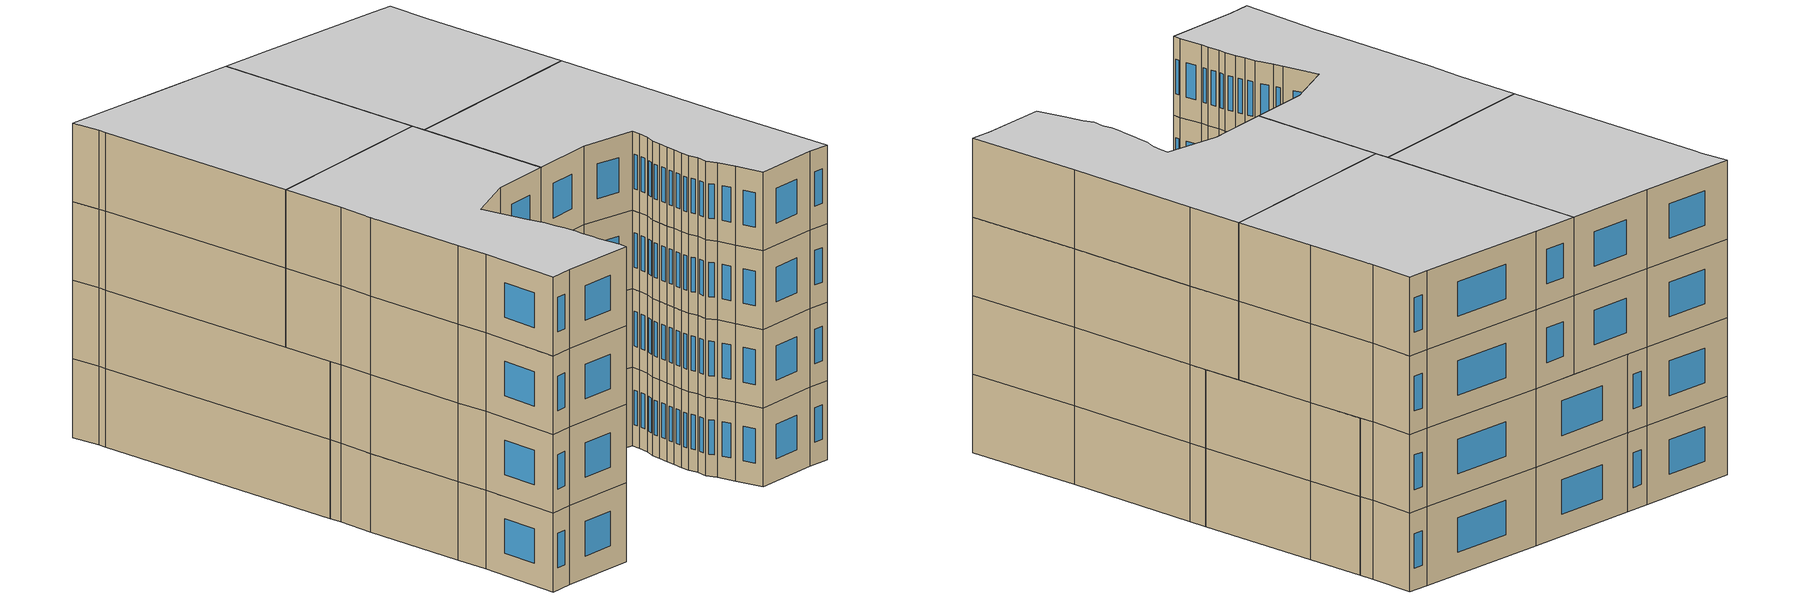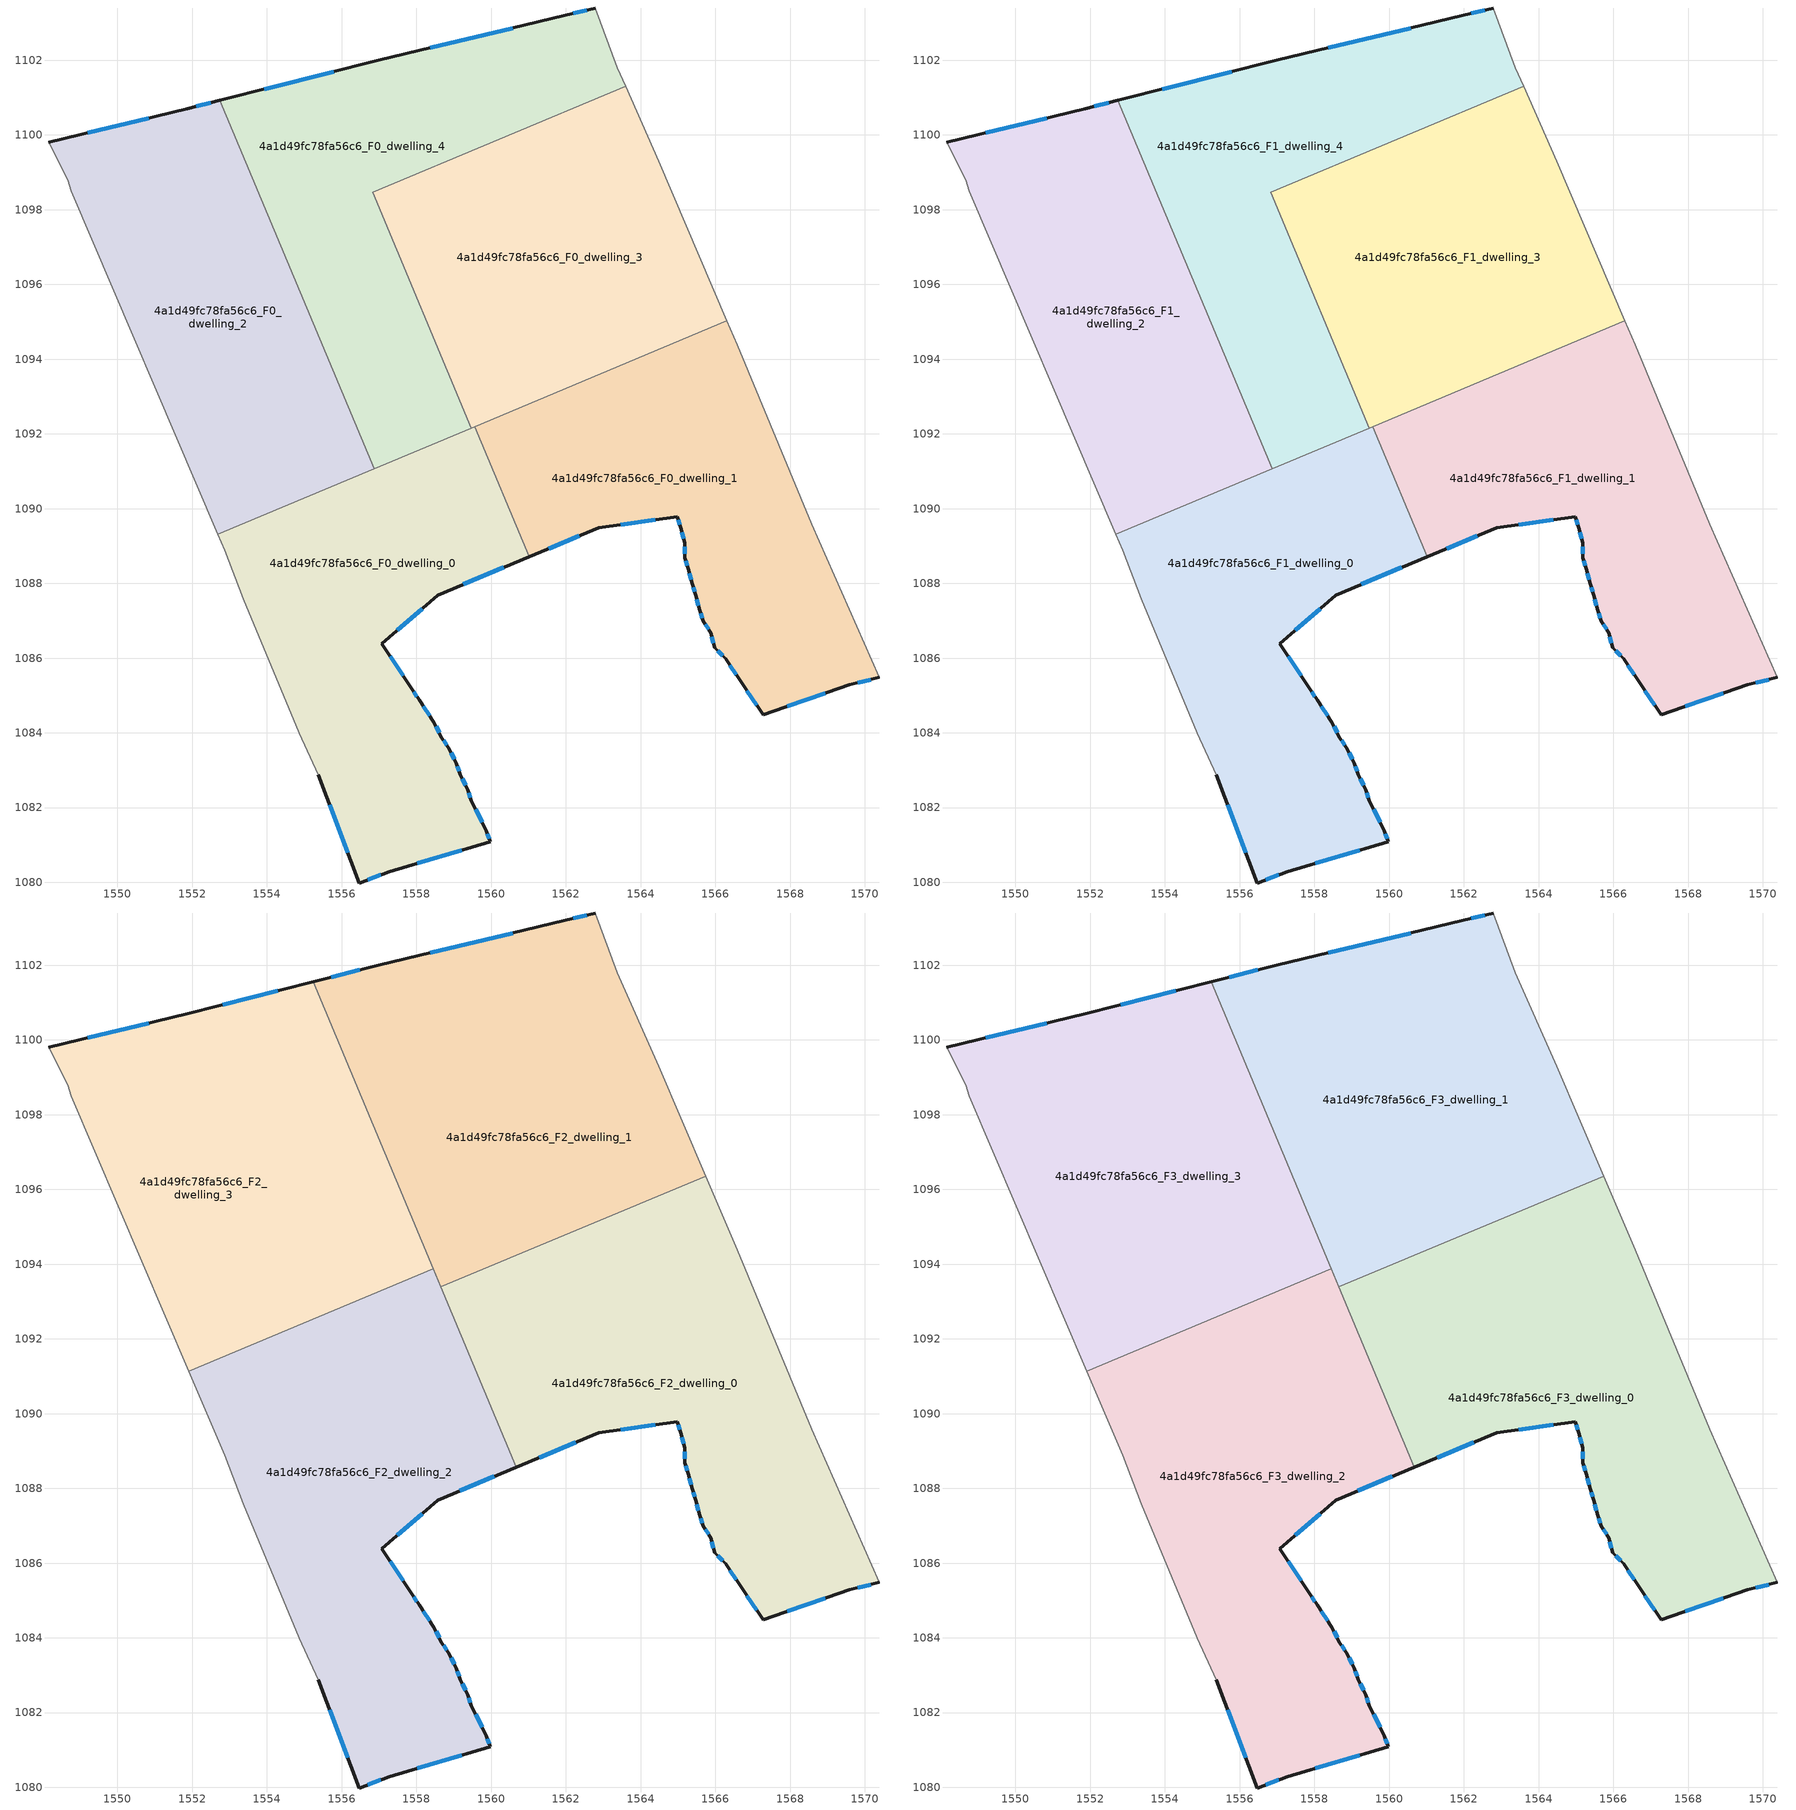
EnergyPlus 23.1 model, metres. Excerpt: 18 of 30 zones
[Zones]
4a1d49fc78fa56c6_F0_dwelling_0
 floor ground (EU_floor_Construction): 1559.57,1092.2 1561.03,1088.71 1558.57,1087.69 1557.07,1086.39 1557.87,1085.18 1558.07,1084.88 1558.47,1084.29 1558.67,1083.88 1558.87,1083.58 1559.07,1083.18 1559.17,1082.88 1559.37,1082.48 1559.47,1082.18 1559.87,1081.38 1559.97,1081.08 1557.27,1080.28 1556.47,1079.98 1555.37,1082.88 1554.87,1083.99 1553.37,1087.59 1552.87,1088.89 1552.69,1089.32 z0
 wall outside (EU_wall_Construction): 1555.37,1082.88 1556.47,1079.98 1557.27,1080.28 1559.97,1081.08 1559.87,1081.38 1559.47,1082.18 1559.37,1082.48 1559.17,1082.88 1559.07,1083.18 1558.87,1083.58 1558.67,1083.88 1558.47,1084.29 1558.07,1084.88 1557.87,1085.18 1557.07,1086.39 1558.57,1087.69 1561.03,1088.71 z0:3
 wall to 4a1d49fc78fa56c6_F0_dwelling_1 (EU_wall_Construction): 1561.03,1088.71 1559.57,1092.2 z0:3
 wall adiabatic (EU_wall_Construction): 1552.69,1089.32 1552.87,1088.89 1553.37,1087.59 1554.87,1083.99 1555.37,1082.88 z0:3
 wall to 4a1d49fc78fa56c6_F0_dwelling_2 (EU_wall_Construction): 1556.87,1091.07 1552.69,1089.32 z0:3
 wall to 4a1d49fc78fa56c6_F0_dwelling_4 (EU_wall_Construction): 1559.47,1092.16 1556.87,1091.07 z0:3
 wall to 4a1d49fc78fa56c6_F0_dwelling_3 (EU_wall_Construction): 1559.57,1092.2 1559.47,1092.16 z0:3
 window (EU_Window_Construction): 1559.26,1087.97 1560.34,1088.43 / 1557.49,1086.75 1558.15,1087.32 / 1557.65,1085.52 1557.29,1086.05 / 1558.01,1084.97 1557.93,1085.1 / 1558.36,1084.45 1558.18,1084.72 / 1558.61,1084 1558.53,1084.17 / 1558.81,1083.67 1558.73,1083.8 / 1559.01,1083.3 1558.93,1083.47 / 1559.14,1082.97 1559.1,1083.1 / 1559.31,1082.6 1559.23,1082.77 / 1559.44,1082.27 1559.4,1082.4 / 1559.76,1081.61 1559.58,1081.96 / 1559.94,1081.17 1559.9,1081.3 / 1558.03,1080.51 1559.21,1080.86 / 1556.69,1080.07 1557.04,1080.2 / 1555.68,1082.07 1556.16,1080.8 z0.84:2.16
4a1d49fc78fa56c6_F0_dwelling_1
 floor ground (EU_floor_Construction): 1566.58,1094.39 1568.58,1089.59 1570.38,1085.48 1569.58,1085.28 1567.28,1084.48 1566.68,1085.38 1566.28,1085.98 1565.98,1086.28 1565.88,1086.68 1565.68,1086.99 1565.58,1087.29 1565.48,1087.68 1565.38,1087.99 1565.28,1088.38 1565.18,1088.69 1565.18,1089.09 1565.08,1089.49 1564.98,1089.79 1562.88,1089.49 1561.03,1088.71 1559.57,1092.2 1566.31,1095.02 z0
 wall outside (EU_wall_Construction): 1561.03,1088.71 1562.88,1089.49 1564.98,1089.79 1565.08,1089.49 1565.18,1089.09 1565.18,1088.69 1565.28,1088.38 1565.38,1087.99 1565.48,1087.68 1565.58,1087.29 1565.68,1086.99 1565.88,1086.68 1565.98,1086.28 1566.28,1085.98 1566.68,1085.38 1567.28,1084.48 1569.58,1085.28 1570.38,1085.48 z0:3
 wall adiabatic (EU_wall_Construction): 1570.38,1085.48 1568.58,1089.59 1566.58,1094.39 1566.31,1095.02 z0:3
 wall to 4a1d49fc78fa56c6_F0_dwelling_3 (EU_wall_Construction): 1566.31,1095.02 1559.57,1092.2 z0:3
 window (EU_Window_Construction): 1569.8,1085.34 1570.15,1085.43 / 1567.92,1084.71 1568.93,1085.06 / 1566.84,1085.13 1567.11,1084.73 / 1566.39,1085.82 1566.56,1085.55 / 1566.06,1086.2 1566.19,1086.07 / 1565.9,1086.57 1565.95,1086.4 / 1565.73,1086.9 1565.82,1086.77 / 1565.6,1087.2 1565.65,1087.07 / 1565.5,1087.57 1565.55,1087.4 / 1565.4,1087.9 1565.45,1087.77 / 1565.31,1088.27 1565.35,1088.1 / 1565.2,1088.6 1565.25,1088.47 / 1565.18,1088.97 1565.18,1088.8 / 1565.1,1089.37 1565.15,1089.2 / 1565.01,1089.7 1565.05,1089.57 / 1563.46,1089.57 1564.39,1089.7 / 1561.54,1088.93 1562.36,1089.27 z0.84:2.16
4a1d49fc78fa56c6_F0_dwelling_2
 floor ground (EU_floor_Construction): 1552.74,1100.92 1556.87,1091.07 1552.69,1089.32 1548.77,1098.5 1548.67,1098.8 1548.17,1099.8 1551.87,1100.7 z0
 wall outside (EU_wall_Construction): 1552.74,1100.92 1551.87,1100.7 1548.17,1099.8 z0:3
 wall to 4a1d49fc78fa56c6_F0_dwelling_4 (EU_wall_Construction): 1556.87,1091.07 1552.74,1100.92 z0:3
 wall adiabatic (EU_wall_Construction): 1548.17,1099.8 1548.67,1098.8 1548.77,1098.5 1552.69,1089.32 z0:3
 window (EU_Window_Construction): 1552.5,1100.86 1552.11,1100.76 / 1550.83,1100.45 1549.21,1100.05 z0.84:2.16
4a1d49fc78fa56c6_F0_dwelling_3
 floor ground (EU_floor_Construction): 1563.6,1101.3 1564.48,1099.29 1566.31,1095.02 1559.47,1092.16 1556.83,1098.47 z0
 wall to 4a1d49fc78fa56c6_F0_dwelling_4 (EU_wall_Construction): 1563.6,1101.3 1556.83,1098.47 1559.47,1092.16 z0:3
 wall adiabatic (EU_wall_Construction): 1566.31,1095.02 1564.48,1099.29 1563.6,1101.3 z0:3
4a1d49fc78fa56c6_F0_dwelling_4
 floor ground (EU_floor_Construction): 1562.78,1103.4 1563.38,1101.8 1563.6,1101.3 1556.83,1098.47 1559.47,1092.16 1556.87,1091.07 1552.74,1100.92 1556.97,1102 1561.98,1103.2 z0
 wall outside (EU_wall_Construction): 1562.78,1103.4 1561.98,1103.2 1556.97,1102 1552.74,1100.92 z0:3
 wall adiabatic (EU_wall_Construction): 1563.6,1101.3 1563.38,1101.8 1562.78,1103.4 z0:3
 window (EU_Window_Construction): 1562.55,1103.34 1562.2,1103.25 / 1555.79,1101.7 1553.93,1101.22 / 1560.58,1102.86 1558.38,1102.33 z0.84:2.16
4a1d49fc78fa56c6_F1_dwelling_0
 floor to 4a1d49fc78fa56c6_F0_dwelling_0 (EU_floor_Construction): 1559.57,1092.2 1561.03,1088.71 1558.57,1087.69 1557.07,1086.39 1557.87,1085.18 1558.07,1084.88 1558.47,1084.29 1558.67,1083.88 1558.87,1083.58 1559.07,1083.18 1559.17,1082.88 1559.37,1082.48 1559.47,1082.18 1559.87,1081.38 1559.97,1081.08 1557.27,1080.28 1556.47,1079.98 1555.37,1082.88 1554.87,1083.99 1553.37,1087.59 1552.87,1088.89 1552.69,1089.32 z3
 wall outside (EU_wall_Construction): 1555.37,1082.88 1556.47,1079.98 1557.27,1080.28 1559.97,1081.08 1559.87,1081.38 1559.47,1082.18 1559.37,1082.48 1559.17,1082.88 1559.07,1083.18 1558.87,1083.58 1558.67,1083.88 1558.47,1084.29 1558.07,1084.88 1557.87,1085.18 1557.07,1086.39 1558.57,1087.69 1561.03,1088.71 z3:6
 wall to 4a1d49fc78fa56c6_F1_dwelling_1 (EU_wall_Construction): 1561.03,1088.71 1559.57,1092.2 z3:6
 wall adiabatic (EU_wall_Construction): 1552.69,1089.32 1552.87,1088.89 1553.37,1087.59 1554.87,1083.99 1555.37,1082.88 z3:6
 wall to 4a1d49fc78fa56c6_F1_dwelling_2 (EU_wall_Construction): 1556.87,1091.07 1552.69,1089.32 z3:6
 wall to 4a1d49fc78fa56c6_F1_dwelling_4 (EU_wall_Construction): 1559.47,1092.16 1556.87,1091.07 z3:6
 wall to 4a1d49fc78fa56c6_F1_dwelling_3 (EU_wall_Construction): 1559.57,1092.2 1559.47,1092.16 z3:6
 window (EU_Window_Construction): 1559.26,1087.97 1560.34,1088.43 / 1557.49,1086.75 1558.15,1087.32 / 1557.65,1085.52 1557.29,1086.05 / 1558.01,1084.97 1557.93,1085.1 / 1558.36,1084.45 1558.18,1084.72 / 1558.61,1084 1558.53,1084.17 / 1558.81,1083.67 1558.73,1083.8 / 1559.01,1083.3 1558.93,1083.47 / 1559.14,1082.97 1559.1,1083.1 / 1559.31,1082.6 1559.23,1082.77 / 1559.44,1082.27 1559.4,1082.4 / 1559.76,1081.61 1559.58,1081.96 / 1559.94,1081.17 1559.9,1081.3 / 1558.03,1080.51 1559.21,1080.86 / 1556.69,1080.07 1557.04,1080.2 / 1555.68,1082.07 1556.16,1080.8 z3.84:5.16
4a1d49fc78fa56c6_F1_dwelling_1
 floor to 4a1d49fc78fa56c6_F0_dwelling_1 (EU_floor_Construction): 1566.58,1094.39 1568.58,1089.59 1570.38,1085.48 1569.58,1085.28 1567.28,1084.48 1566.68,1085.38 1566.28,1085.98 1565.98,1086.28 1565.88,1086.68 1565.68,1086.99 1565.58,1087.29 1565.48,1087.68 1565.38,1087.99 1565.28,1088.38 1565.18,1088.69 1565.18,1089.09 1565.08,1089.49 1564.98,1089.79 1562.88,1089.49 1561.03,1088.71 1559.57,1092.2 1566.31,1095.02 z3
 wall outside (EU_wall_Construction): 1561.03,1088.71 1562.88,1089.49 1564.98,1089.79 1565.08,1089.49 1565.18,1089.09 1565.18,1088.69 1565.28,1088.38 1565.38,1087.99 1565.48,1087.68 1565.58,1087.29 1565.68,1086.99 1565.88,1086.68 1565.98,1086.28 1566.28,1085.98 1566.68,1085.38 1567.28,1084.48 1569.58,1085.28 1570.38,1085.48 z3:6
 wall adiabatic (EU_wall_Construction): 1570.38,1085.48 1568.58,1089.59 1566.58,1094.39 1566.31,1095.02 z3:6
 wall to 4a1d49fc78fa56c6_F1_dwelling_3 (EU_wall_Construction): 1566.31,1095.02 1559.57,1092.2 z3:6
 window (EU_Window_Construction): 1569.8,1085.34 1570.15,1085.43 / 1567.92,1084.71 1568.93,1085.06 / 1566.84,1085.13 1567.11,1084.73 / 1566.39,1085.82 1566.56,1085.55 / 1566.06,1086.2 1566.19,1086.07 / 1565.9,1086.57 1565.95,1086.4 / 1565.73,1086.9 1565.82,1086.77 / 1565.6,1087.2 1565.65,1087.07 / 1565.5,1087.57 1565.55,1087.4 / 1565.4,1087.9 1565.45,1087.77 / 1565.31,1088.27 1565.35,1088.1 / 1565.2,1088.6 1565.25,1088.47 / 1565.18,1088.97 1565.18,1088.8 / 1565.1,1089.37 1565.15,1089.2 / 1565.01,1089.7 1565.05,1089.57 / 1563.46,1089.57 1564.39,1089.7 / 1561.54,1088.93 1562.36,1089.27 z3.84:5.16
4a1d49fc78fa56c6_F1_dwelling_2
 floor to 4a1d49fc78fa56c6_F0_dwelling_2 (EU_floor_Construction): 1552.74,1100.92 1556.87,1091.07 1552.69,1089.32 1548.77,1098.5 1548.67,1098.8 1548.17,1099.8 1551.87,1100.7 z3
 wall outside (EU_wall_Construction): 1552.74,1100.92 1551.87,1100.7 1548.17,1099.8 z3:6
 wall to 4a1d49fc78fa56c6_F1_dwelling_4 (EU_wall_Construction): 1556.87,1091.07 1552.74,1100.92 z3:6
 wall adiabatic (EU_wall_Construction): 1548.17,1099.8 1548.67,1098.8 1548.77,1098.5 1552.69,1089.32 z3:6
 window (EU_Window_Construction): 1552.5,1100.86 1552.11,1100.76 / 1550.83,1100.45 1549.21,1100.05 z3.84:5.16
4a1d49fc78fa56c6_F1_dwelling_3
 floor to 4a1d49fc78fa56c6_F0_dwelling_3 (EU_floor_Construction): 1563.6,1101.3 1564.48,1099.29 1566.31,1095.02 1559.47,1092.16 1556.83,1098.47 z3
 wall to 4a1d49fc78fa56c6_F1_dwelling_4 (EU_wall_Construction): 1563.6,1101.3 1556.83,1098.47 1559.47,1092.16 z3:6
 wall adiabatic (EU_wall_Construction): 1566.31,1095.02 1564.48,1099.29 1563.6,1101.3 z3:6
4a1d49fc78fa56c6_F1_dwelling_4
 floor to 4a1d49fc78fa56c6_F0_dwelling_4 (EU_floor_Construction): 1562.78,1103.4 1563.38,1101.8 1563.6,1101.3 1556.83,1098.47 1559.47,1092.16 1556.87,1091.07 1552.74,1100.92 1556.97,1102 1561.98,1103.2 z3
 wall outside (EU_wall_Construction): 1562.78,1103.4 1561.98,1103.2 1556.97,1102 1552.74,1100.92 z3:6
 wall adiabatic (EU_wall_Construction): 1563.6,1101.3 1563.38,1101.8 1562.78,1103.4 z3:6
 window (EU_Window_Construction): 1562.55,1103.34 1562.2,1103.25 / 1555.79,1101.7 1553.93,1101.22 / 1560.58,1102.86 1558.38,1102.33 z3.84:5.16
 ceiling adiabatic (EU_roof_Construction): 1558.45,1093.88 1555.23,1101.55 1556.97,1102 1552.74,1100.92 1556.1,1092.9 z6
4a1d49fc78fa56c6_F2_dwelling_0
 floor to 4a1d49fc78fa56c6_F1_dwelling_1 (EU_floor_Construction): 1566.58,1094.39 1568.58,1089.59 1570.38,1085.48 1569.58,1085.28 1567.28,1084.48 1566.68,1085.38 1566.28,1085.98 1565.98,1086.28 1565.88,1086.68 1565.68,1086.99 1565.58,1087.29 1565.48,1087.68 1565.38,1087.99 1565.28,1088.38 1565.18,1088.69 1565.18,1089.09 1565.08,1089.49 1564.98,1089.79 1562.88,1089.49 1561.02,1088.71 1559.57,1092.2 1566.31,1095.02 z6
 floor to 4a1d49fc78fa56c6_F1_dwelling_0 (EU_floor_Construction): 1559.57,1092.2 1561.02,1088.71 1560.67,1088.57 1559.21,1092.05 z6
 floor to 4a1d49fc78fa56c6_F1_dwelling_3 (EU_floor_Construction): 1565.74,1096.36 1566.31,1095.02 1559.47,1092.16 1558.91,1093.5 z6
 floor to 4a1d49fc78fa56c6_F1_dwelling_4 (EU_floor_Construction): 1558.91,1093.5 1559.47,1092.16 1559.21,1092.05 1558.65,1093.39 z6
 wall outside (EU_wall_Construction): 1560.67,1088.57 1562.88,1089.49 1564.98,1089.79 1565.08,1089.49 1565.18,1089.09 1565.18,1088.69 1565.28,1088.38 1565.38,1087.99 1565.48,1087.68 1565.58,1087.29 1565.68,1086.99 1565.88,1086.68 1565.98,1086.28 1566.28,1085.98 1566.68,1085.38 1567.28,1084.48 1569.58,1085.28 1570.38,1085.48 z6:9
 wall to 4a1d49fc78fa56c6_F2_dwelling_1 (EU_wall_Construction): 1565.74,1096.36 1558.65,1093.39 z6:9
 wall adiabatic (EU_wall_Construction): 1570.38,1085.48 1568.58,1089.59 1566.58,1094.39 1565.74,1096.36 z6:9
 wall to 4a1d49fc78fa56c6_F2_dwelling_2 (EU_wall_Construction): 1558.65,1093.39 1560.67,1088.57 z6:9
 window (EU_Window_Construction): 1569.8,1085.34 1570.15,1085.43 / 1567.92,1084.71 1568.93,1085.06 / 1566.84,1085.13 1567.11,1084.73 / 1566.39,1085.82 1566.56,1085.55 / 1566.06,1086.2 1566.19,1086.07 / 1565.9,1086.57 1565.95,1086.4 / 1565.73,1086.9 1565.82,1086.77 / 1565.6,1087.2 1565.65,1087.07 / 1565.5,1087.57 1565.55,1087.4 / 1565.4,1087.9 1565.45,1087.77 / 1565.31,1088.27 1565.35,1088.1 / 1565.2,1088.6 1565.25,1088.47 / 1565.18,1088.97 1565.18,1088.8 / 1565.1,1089.37 1565.15,1089.2 / 1565.01,1089.7 1565.05,1089.57 / 1563.46,1089.57 1564.39,1089.7 / 1561.29,1088.82 1562.26,1089.23 z6.84:8.16
4a1d49fc78fa56c6_F2_dwelling_1
 floor to 4a1d49fc78fa56c6_F1_dwelling_3 (EU_floor_Construction): 1563.6,1101.3 1564.48,1099.29 1565.74,1096.36 1558.91,1093.5 1556.83,1098.47 z6
 floor to 4a1d49fc78fa56c6_F1_dwelling_4 (EU_floor_Construction): 1562.78,1103.4 1563.38,1101.8 1563.6,1101.3 1556.83,1098.47 1558.91,1093.5 1558.65,1093.39 1555.23,1101.55 1556.97,1102 1561.98,1103.2 z6
 wall outside (EU_wall_Construction): 1562.78,1103.4 1561.98,1103.2 1556.97,1102 1555.23,1101.55 z6:9
 wall adiabatic (EU_wall_Construction): 1565.74,1096.36 1564.48,1099.29 1563.38,1101.8 1562.78,1103.4 z6:9
 wall to 4a1d49fc78fa56c6_F2_dwelling_3 (EU_wall_Construction): 1555.23,1101.55 1558.45,1093.88 z6:9
 wall to 4a1d49fc78fa56c6_F2_dwelling_2 (EU_wall_Construction): 1558.45,1093.88 1558.65,1093.39 z6:9
 window (EU_Window_Construction): 1556.49,1101.87 1555.72,1101.68 / 1560.58,1102.86 1558.38,1102.33 / 1562.55,1103.34 1562.2,1103.25 z6.84:8.16
4a1d49fc78fa56c6_F2_dwelling_2
 floor to 4a1d49fc78fa56c6_F1_dwelling_0 (EU_floor_Construction): 1559.21,1092.05 1560.67,1088.57 1558.57,1087.69 1557.07,1086.39 1557.87,1085.18 1558.07,1084.88 1558.47,1084.29 1558.67,1083.88 1558.87,1083.58 1559.07,1083.18 1559.17,1082.88 1559.37,1082.48 1559.47,1082.18 1559.87,1081.38 1559.97,1081.08 1557.27,1080.28 1556.47,1079.98 1555.37,1082.88 1554.87,1083.99 1553.37,1087.59 1552.87,1088.89 1552.69,1089.32 z6
 floor to 4a1d49fc78fa56c6_F1_dwelling_2 (EU_floor_Construction): 1556.1,1092.9 1556.87,1091.07 1552.69,1089.32 1551.91,1091.14 z6
 floor to 4a1d49fc78fa56c6_F1_dwelling_4 (EU_floor_Construction): 1558.45,1093.88 1559.21,1092.05 1556.87,1091.07 1556.1,1092.9 z6
 wall outside (EU_wall_Construction): 1555.37,1082.88 1556.47,1079.98 1557.27,1080.28 1559.97,1081.08 1559.87,1081.38 1559.47,1082.18 1559.37,1082.48 1559.17,1082.88 1559.07,1083.18 1558.87,1083.58 1558.67,1083.88 1558.47,1084.29 1558.07,1084.88 1557.87,1085.18 1557.07,1086.39 1558.57,1087.69 1560.67,1088.57 z6:9
 wall adiabatic (EU_wall_Construction): 1551.91,1091.14 1552.87,1088.89 1553.37,1087.59 1554.87,1083.99 1555.37,1082.88 z6:9
 wall to 4a1d49fc78fa56c6_F2_dwelling_3 (EU_wall_Construction): 1558.45,1093.88 1551.91,1091.14 z6:9
 window (EU_Window_Construction): 1558.36,1084.45 1558.18,1084.72 / 1558.61,1084 1558.53,1084.17 / 1558.81,1083.67 1558.73,1083.8 / 1559.01,1083.3 1558.93,1083.47 / 1559.14,1082.97 1559.1,1083.1 / 1559.31,1082.6 1559.23,1082.77 / 1559.44,1082.27 1559.4,1082.4 / 1559.76,1081.61 1559.58,1081.96 / 1559.94,1081.17 1559.9,1081.3 / 1558.03,1080.51 1559.21,1080.86 / 1556.69,1080.07 1557.04,1080.2 / 1555.68,1082.07 1556.16,1080.8 / 1559.16,1087.93 1560.08,1088.32 / 1557.49,1086.75 1558.15,1087.32 / 1557.65,1085.52 1557.29,1086.05 / 1558.01,1084.97 1557.93,1085.1 z6.84:8.16
4a1d49fc78fa56c6_F2_dwelling_3
 floor to 4a1d49fc78fa56c6_F1_dwelling_2 (EU_floor_Construction): 1552.74,1100.92 1556.1,1092.9 1551.91,1091.14 1548.77,1098.5 1548.67,1098.8 1548.17,1099.8 1551.87,1100.7 z6
 floor adiabatic (EU_floor_Construction): 1555.23,1101.55 1558.45,1093.88 1556.1,1092.9 1552.74,1100.92 z6
 wall outside (EU_wall_Construction): 1555.23,1101.55 1551.87,1100.7 1548.17,1099.8 z6:9
 wall adiabatic (EU_wall_Construction): 1548.17,1099.8 1548.67,1098.8 1548.77,1098.5 1551.91,1091.14 z6:9
 window (EU_Window_Construction): 1550.83,1100.45 1549.21,1100.05 / 1554.29,1101.31 1552.81,1100.94 z6.84:8.16
4a1d49fc78fa56c6_F3_dwelling_0
 floor to 4a1d49fc78fa56c6_F2_dwelling_0 (EU_floor_Construction): 1566.58,1094.39 1568.58,1089.59 1570.38,1085.48 1569.58,1085.28 1567.28,1084.48 1566.68,1085.38 1566.28,1085.98 1565.98,1086.28 1565.88,1086.68 1565.68,1086.99 1565.58,1087.29 1565.48,1087.68 1565.38,1087.99 1565.28,1088.38 1565.18,1088.69 1565.18,1089.09 1565.08,1089.49 1564.98,1089.79 1562.88,1089.49 1560.67,1088.57 1558.65,1093.39 1565.74,1096.36 z9
 wall outside (EU_wall_Construction): 1560.67,1088.57 1562.88,1089.49 1564.98,1089.79 1565.08,1089.49 1565.18,1089.09 1565.18,1088.69 1565.28,1088.38 1565.38,1087.99 1565.48,1087.68 1565.58,1087.29 1565.68,1086.99 1565.88,1086.68 1565.98,1086.28 1566.28,1085.98 1566.68,1085.38 1567.28,1084.48 1569.58,1085.28 1570.38,1085.48 z9:12
 wall to 4a1d49fc78fa56c6_F3_dwelling_1 (EU_wall_Construction): 1565.74,1096.36 1558.65,1093.39 z9:12
 wall adiabatic (EU_wall_Construction): 1570.38,1085.48 1568.58,1089.59 1566.58,1094.39 1565.74,1096.36 z9:12
 wall to 4a1d49fc78fa56c6_F3_dwelling_2 (EU_wall_Construction): 1558.65,1093.39 1560.67,1088.57 z9:12
 window (EU_Window_Construction): 1569.8,1085.34 1570.15,1085.43 / 1567.92,1084.71 1568.93,1085.06 / 1566.84,1085.13 1567.11,1084.73 / 1566.39,1085.82 1566.56,1085.55 / 1566.06,1086.2 1566.19,1086.07 / 1565.9,1086.57 1565.95,1086.4 / 1565.73,1086.9 1565.82,1086.77 / 1565.6,1087.2 1565.65,1087.07 / 1565.5,1087.57 1565.55,1087.4 / 1565.4,1087.9 1565.45,1087.77 / 1565.31,1088.27 1565.35,1088.1 / 1565.2,1088.6 1565.25,1088.47 / 1565.18,1088.97 1565.18,1088.8 / 1565.1,1089.37 1565.15,1089.2 / 1565.01,1089.7 1565.05,1089.57 / 1563.46,1089.57 1564.39,1089.7 / 1561.29,1088.82 1562.26,1089.23 z9.84:11.16
 ceiling to 4a1d49fc78fa56c6_F4_dwelling_0 (EU_floor_Construction): 1570.38,1085.48 1568.58,1089.59 1566.58,1094.39 1565.74,1096.36 1558.65,1093.39 1560.67,1088.57 1562.88,1089.49 1564.98,1089.79 1565.08,1089.49 1565.18,1089.09 1565.18,1088.69 1565.28,1088.38 1565.38,1087.99 1565.48,1087.68 1565.58,1087.29 1565.68,1086.99 1565.88,1086.68 1565.98,1086.28 1566.28,1085.98 1566.68,1085.38 1567.28,1084.48 1569.58,1085.28 z12
4a1d49fc78fa56c6_F3_dwelling_1
 floor to 4a1d49fc78fa56c6_F2_dwelling_1 (EU_floor_Construction): 1563.38,1101.8 1564.48,1099.29 1565.74,1096.36 1558.65,1093.39 1555.23,1101.55 1556.97,1102 1561.98,1103.2 1562.78,1103.4 z9
 wall outside (EU_wall_Construction): 1562.78,1103.4 1561.98,1103.2 1556.97,1102 1555.23,1101.55 z9:12
 wall adiabatic (EU_wall_Construction): 1565.74,1096.36 1564.48,1099.29 1563.38,1101.8 1562.78,1103.4 z9:12
 wall to 4a1d49fc78fa56c6_F3_dwelling_3 (EU_wall_Construction): 1555.23,1101.55 1558.45,1093.88 z9:12
 wall to 4a1d49fc78fa56c6_F3_dwelling_2 (EU_wall_Construction): 1558.45,1093.88 1558.65,1093.39 z9:12
 window (EU_Window_Construction): 1556.49,1101.87 1555.72,1101.68 / 1560.58,1102.86 1558.38,1102.33 / 1562.55,1103.34 1562.2,1103.25 z9.84:11.16
 ceiling to 4a1d49fc78fa56c6_F4_dwelling_1 (EU_floor_Construction): 1565.74,1096.36 1564.48,1099.29 1563.38,1101.8 1562.78,1103.4 1561.98,1103.2 1556.97,1102 1555.23,1101.55 1558.65,1093.39 z12
4a1d49fc78fa56c6_F3_dwelling_2
 floor to 4a1d49fc78fa56c6_F2_dwelling_2 (EU_floor_Construction): 1558.45,1093.88 1560.67,1088.57 1558.57,1087.69 1557.07,1086.39 1557.87,1085.18 1558.07,1084.88 1558.47,1084.29 1558.67,1083.88 1558.87,1083.58 1559.07,1083.18 1559.17,1082.88 1559.37,1082.48 1559.47,1082.18 1559.87,1081.38 1559.97,1081.08 1557.27,1080.28 1556.47,1079.98 1555.37,1082.88 1554.87,1083.99 1553.37,1087.59 1552.87,1088.89 1551.91,1091.14 z9
 wall outside (EU_wall_Construction): 1555.37,1082.88 1556.47,1079.98 1557.27,1080.28 1559.97,1081.08 1559.87,1081.38 1559.47,1082.18 1559.37,1082.48 1559.17,1082.88 1559.07,1083.18 1558.87,1083.58 1558.67,1083.88 1558.47,1084.29 1558.07,1084.88 1557.87,1085.18 1557.07,1086.39 1558.57,1087.69 1560.67,1088.57 z9:12
 wall adiabatic (EU_wall_Construction): 1551.91,1091.14 1552.87,1088.89 1553.37,1087.59 1554.87,1083.99 1555.37,1082.88 z9:12
 wall to 4a1d49fc78fa56c6_F3_dwelling_3 (EU_wall_Construction): 1558.45,1093.88 1551.91,1091.14 z9:12
 window (EU_Window_Construction): 1558.36,1084.45 1558.18,1084.72 / 1558.61,1084 1558.53,1084.17 / 1558.81,1083.67 1558.73,1083.8 / 1559.01,1083.3 1558.93,1083.47 / 1559.14,1082.97 1559.1,1083.1 / 1559.31,1082.6 1559.23,1082.77 / 1559.44,1082.27 1559.4,1082.4 / 1559.76,1081.61 1559.58,1081.96 / 1559.94,1081.17 1559.9,1081.3 / 1558.03,1080.51 1559.21,1080.86 / 1556.69,1080.07 1557.04,1080.2 / 1555.68,1082.07 1556.16,1080.8 / 1559.16,1087.93 1560.08,1088.32 / 1557.49,1086.75 1558.15,1087.32 / 1557.65,1085.52 1557.29,1086.05 / 1558.01,1084.97 1557.93,1085.1 z9.84:11.16
 ceiling to 4a1d49fc78fa56c6_F4_dwelling_2 (EU_floor_Construction): 1559.97,1081.08 1559.87,1081.38 1559.47,1082.18 1559.37,1082.48 1559.17,1082.88 1559.07,1083.18 1558.87,1083.58 1558.67,1083.88 1558.47,1084.29 1558.07,1084.88 1557.87,1085.18 1557.07,1086.39 1558.57,1087.69 1560.67,1088.57 1558.45,1093.88 1551.91,1091.14 1552.87,1088.89 1553.37,1087.59 1554.87,1083.99 1555.37,1082.88 1556.47,1079.98 1557.27,1080.28 z12
4a1d49fc78fa56c6_F3_dwelling_3
 floor to 4a1d49fc78fa56c6_F2_dwelling_3 (EU_floor_Construction): 1555.23,1101.55 1558.45,1093.88 1551.91,1091.14 1548.77,1098.5 1548.67,1098.8 1548.17,1099.8 1551.87,1100.7 z9
 wall outside (EU_wall_Construction): 1555.23,1101.55 1551.87,1100.7 1548.17,1099.8 z9:12
 wall adiabatic (EU_wall_Construction): 1548.17,1099.8 1548.67,1098.8 1548.77,1098.5 1551.91,1091.14 z9:12
 window (EU_Window_Construction): 1550.83,1100.45 1549.21,1100.05 / 1554.29,1101.31 1552.81,1100.94 z9.84:11.16
 ceiling to 4a1d49fc78fa56c6_F4_dwelling_3 (EU_floor_Construction): 1558.45,1093.88 1555.23,1101.55 1551.87,1100.7 1548.17,1099.8 1548.67,1098.8 1548.77,1098.5 1551.91,1091.14 z12
[Building]
EU S2 Campaign: North Axis=0; Terrain=City; Solar Distribution=FullExterior
[Site:Location]
Lyon-Bron: Latitude=45.75; Longitude=5; Time Zone=1; Elevation=198
[SizingPeriod:WeatherFileDays]
AnnualSizingPeriod: Begin Month=1; Begin Day of Month=1; End Month=12; End Day of Month=31; Day of Week for Start Day=Monday; Use Weather File Daylight Saving Period=No; Use Weather File Rain and Snow Indicators=No
[MATERIAL]
EU_InternalMass_Material: Roughness=MediumRough; Thickness=0.1; Conductivity=1; Density=1800; Specific Heat=900; Thermal Absorptance=0.9; Solar Absorptance=0.7; Visible Absorptance=0.7
[MATERIAL:NOMASS] Roughness=MediumRough; Thermal Absorptance=0.9; Solar Absorptance=0.7; Visible Absorptance=0.7
Name | Thermal Resistance
EU_wall_NoMass | 0.776494
EU_roof_NoMass | 0.486893
EU_floor_NoMass | 0.421597
[WINDOWMATERIAL:SIMPLEGLAZINGSYSTEM]
EU_Window_SimpleGlazing: UFactor=4.24961; Solar Heat Gain Coefficient=0.83; Visible Transmittance=0.83
[CONSTRUCTION]
EU_wall_Construction: EU_wall_NoMass
EU_roof_Construction: EU_roof_NoMass
EU_floor_Construction: EU_floor_NoMass
EU_Window_Construction: EU_Window_SimpleGlazing
EU_InternalMass_Construction: EU_InternalMass_Material
[ZONE] Type=1; Multiplier=1; Ceiling Height=autocalculate; Floor Area=autocalculate; Part of Total Floor Area=Yes
Name | Volume
4a1d49fc78fa56c6_F0_dwelling_0; 4a1d49fc78fa56c6_F1_dwelling_0 | 151.463
4a1d49fc78fa56c6_F2_dwelling_0; 4a1d49fc78fa56c6_F3_dwelling_0 | 189.323
4a1d49fc78fa56c6_F0_dwelling_1; 4a1d49fc78fa56c6_F1_dwelling_1 | 151.458
4a1d49fc78fa56c6_F2_dwelling_1; 4a1d49fc78fa56c6_F3_dwelling_1; 4a1d49fc78fa56c6_F2_dwelling_3; 4a1d49fc78fa56c6_F3_dwelling_3 | 189.33
4a1d49fc78fa56c6_F0_dwelling_2; 4a1d49fc78fa56c6_F1_dwelling_2 | 151.448
4a1d49fc78fa56c6_F2_dwelling_2; 4a1d49fc78fa56c6_F3_dwelling_2 | 189.329
4a1d49fc78fa56c6_F0_dwelling_3; 4a1d49fc78fa56c6_F1_dwelling_3 | 151.454
4a1d49fc78fa56c6_F0_dwelling_4; 4a1d49fc78fa56c6_F1_dwelling_4 | 151.471
[INTERNALMASS] Construction=EU_InternalMass_Construction
Name | Zone or ZoneList | Surface Area
4a1d49fc78fa56c6_F0_dwelling_0_EU_InternalMass | 4a1d49fc78fa56c6_F0_dwelling_0 | 50.4883
4a1d49fc78fa56c6_F0_dwelling_1_EU_InternalMass | 4a1d49fc78fa56c6_F0_dwelling_1 | 50.4858
4a1d49fc78fa56c6_F0_dwelling_2_EU_InternalMass | 4a1d49fc78fa56c6_F0_dwelling_2 | 50.4842
4a1d49fc78fa56c6_F0_dwelling_3_EU_InternalMass | 4a1d49fc78fa56c6_F0_dwelling_3 | 50.4834
4a1d49fc78fa56c6_F0_dwelling_4_EU_InternalMass | 4a1d49fc78fa56c6_F0_dwelling_4 | 50.4906
4a1d49fc78fa56c6_F1_dwelling_0_EU_InternalMass | 4a1d49fc78fa56c6_F1_dwelling_0 | 50.4883
4a1d49fc78fa56c6_F1_dwelling_1_EU_InternalMass | 4a1d49fc78fa56c6_F1_dwelling_1 | 50.4858
4a1d49fc78fa56c6_F1_dwelling_2_EU_InternalMass | 4a1d49fc78fa56c6_F1_dwelling_2 | 50.4842
4a1d49fc78fa56c6_F1_dwelling_3_EU_InternalMass | 4a1d49fc78fa56c6_F1_dwelling_3 | 50.4834
4a1d49fc78fa56c6_F1_dwelling_4_EU_InternalMass | 4a1d49fc78fa56c6_F1_dwelling_4 | 50.4906
4a1d49fc78fa56c6_F2_dwelling_0_EU_InternalMass | 4a1d49fc78fa56c6_F2_dwelling_0 | 63.1072
4a1d49fc78fa56c6_F2_dwelling_1_EU_InternalMass | 4a1d49fc78fa56c6_F2_dwelling_1 | 63.1102
4a1d49fc78fa56c6_F2_dwelling_2_EU_InternalMass | 4a1d49fc78fa56c6_F2_dwelling_2 | 63.1099
4a1d49fc78fa56c6_F2_dwelling_3_EU_InternalMass | 4a1d49fc78fa56c6_F2_dwelling_3 | 63.1102
4a1d49fc78fa56c6_F3_dwelling_0_EU_InternalMass | 4a1d49fc78fa56c6_F3_dwelling_0 | 63.1072
4a1d49fc78fa56c6_F3_dwelling_1_EU_InternalMass | 4a1d49fc78fa56c6_F3_dwelling_1 | 63.1102
4a1d49fc78fa56c6_F3_dwelling_2_EU_InternalMass | 4a1d49fc78fa56c6_F3_dwelling_2 | 63.1099
4a1d49fc78fa56c6_F3_dwelling_3_EU_InternalMass | 4a1d49fc78fa56c6_F3_dwelling_3 | 63.1102
[OTHEREQUIPMENT] Fuel Type=Electricity; Design Level Calculation Method=Watts/Area; Power per Zone Floor Area=1; Fraction Latent=0; Fraction Radiant=0; Fraction Lost=0; Carbon Dioxide Generation Rate=0; EndUse Subcategory=EU_Step8_InternalGains
Name | Zone or ZoneList or Space or SpaceList | Schedule
EU_Step8_InternalGain_4a1d49fc78fa56c6_F0_dwelling_0_f000 | 4a1d49fc78fa56c6_F0_dwelling_0 | EU_Step8_GainSchedule_4a1d49fc78fa56c6_F0_dwelling_0_f000
EU_Step8_InternalGain_4a1d49fc78fa56c6_F0_dwelling_1_f000 | 4a1d49fc78fa56c6_F0_dwelling_1 | EU_Step8_GainSchedule_4a1d49fc78fa56c6_F0_dwelling_1_f000
EU_Step8_InternalGain_4a1d49fc78fa56c6_F0_dwelling_2_f000 | 4a1d49fc78fa56c6_F0_dwelling_2 | EU_Step8_GainSchedule_4a1d49fc78fa56c6_F0_dwelling_2_f000
EU_Step8_InternalGain_4a1d49fc78fa56c6_F0_dwelling_3_f000 | 4a1d49fc78fa56c6_F0_dwelling_3 | EU_Step8_GainSchedule_4a1d49fc78fa56c6_F0_dwelling_3_f000
EU_Step8_InternalGain_4a1d49fc78fa56c6_F0_dwelling_4_f000 | 4a1d49fc78fa56c6_F0_dwelling_4 | EU_Step8_GainSchedule_4a1d49fc78fa56c6_F0_dwelling_4_f000
EU_Step8_InternalGain_4a1d49fc78fa56c6_F1_dwelling_0_f000 | 4a1d49fc78fa56c6_F1_dwelling_0 | EU_Step8_GainSchedule_4a1d49fc78fa56c6_F1_dwelling_0_f000
EU_Step8_InternalGain_4a1d49fc78fa56c6_F1_dwelling_1_f000 | 4a1d49fc78fa56c6_F1_dwelling_1 | EU_Step8_GainSchedule_4a1d49fc78fa56c6_F1_dwelling_1_f000
EU_Step8_InternalGain_4a1d49fc78fa56c6_F1_dwelling_2_f000 | 4a1d49fc78fa56c6_F1_dwelling_2 | EU_Step8_GainSchedule_4a1d49fc78fa56c6_F1_dwelling_2_f000
EU_Step8_InternalGain_4a1d49fc78fa56c6_F1_dwelling_3_f000 | 4a1d49fc78fa56c6_F1_dwelling_3 | EU_Step8_GainSchedule_4a1d49fc78fa56c6_F1_dwelling_3_f000
EU_Step8_InternalGain_4a1d49fc78fa56c6_F1_dwelling_4_f000 | 4a1d49fc78fa56c6_F1_dwelling_4 | EU_Step8_GainSchedule_4a1d49fc78fa56c6_F1_dwelling_4_f000
EU_Step8_InternalGain_4a1d49fc78fa56c6_F2_dwelling_0_f000 | 4a1d49fc78fa56c6_F2_dwelling_0 | EU_Step8_GainSchedule_4a1d49fc78fa56c6_F2_dwelling_0_f000
EU_Step8_InternalGain_4a1d49fc78fa56c6_F2_dwelling_1_f000 | 4a1d49fc78fa56c6_F2_dwelling_1 | EU_Step8_GainSchedule_4a1d49fc78fa56c6_F2_dwelling_1_f000
EU_Step8_InternalGain_4a1d49fc78fa56c6_F2_dwelling_2_f000 | 4a1d49fc78fa56c6_F2_dwelling_2 | EU_Step8_GainSchedule_4a1d49fc78fa56c6_F2_dwelling_2_f000
EU_Step8_InternalGain_4a1d49fc78fa56c6_F2_dwelling_3_f000 | 4a1d49fc78fa56c6_F2_dwelling_3 | EU_Step8_GainSchedule_4a1d49fc78fa56c6_F2_dwelling_3_f000
EU_Step8_InternalGain_4a1d49fc78fa56c6_F3_dwelling_0_f000 | 4a1d49fc78fa56c6_F3_dwelling_0 | EU_Step8_GainSchedule_4a1d49fc78fa56c6_F3_dwelling_0_f000
EU_Step8_InternalGain_4a1d49fc78fa56c6_F3_dwelling_1_f000 | 4a1d49fc78fa56c6_F3_dwelling_1 | EU_Step8_GainSchedule_4a1d49fc78fa56c6_F3_dwelling_1_f000
EU_Step8_InternalGain_4a1d49fc78fa56c6_F3_dwelling_2_f000 | 4a1d49fc78fa56c6_F3_dwelling_2 | EU_Step8_GainSchedule_4a1d49fc78fa56c6_F3_dwelling_2_f000
EU_Step8_InternalGain_4a1d49fc78fa56c6_F3_dwelling_3_f000 | 4a1d49fc78fa56c6_F3_dwelling_3 | EU_Step8_GainSchedule_4a1d49fc78fa56c6_F3_dwelling_3_f000
[ZONEVENTILATION:DESIGNFLOWRATE] Schedule=EU_AlwaysOn; Design Flow Rate Calculation Method=AirChanges/Hour; Air Changes per Hour=0.693814; Ventilation Type=Natural; Fan Pressure Rise=0; Fan Total Efficiency=1; Constant Term Coefficient=1; Temperature Term Coefficient=0; Velocity Term Coefficient=0; Velocity Squared Term Coefficient=0; Minimum Indoor Temperature=-100; Maximum Indoor Temperature=100; Delta Temperature=-100; Minimum Outdoor Temperature=-100; Maximum Outdoor Temperature=100; Maximum Wind Speed=40
Name | Zone or ZoneList or Space or SpaceList
EU_ConstantAir_4a1d49fc78fa56c6_F0_dwelling_0 | 4a1d49fc78fa56c6_F0_dwelling_0
EU_ConstantAir_4a1d49fc78fa56c6_F0_dwelling_1 | 4a1d49fc78fa56c6_F0_dwelling_1
EU_ConstantAir_4a1d49fc78fa56c6_F0_dwelling_2 | 4a1d49fc78fa56c6_F0_dwelling_2
EU_ConstantAir_4a1d49fc78fa56c6_F0_dwelling_3 | 4a1d49fc78fa56c6_F0_dwelling_3
EU_ConstantAir_4a1d49fc78fa56c6_F0_dwelling_4 | 4a1d49fc78fa56c6_F0_dwelling_4
EU_ConstantAir_4a1d49fc78fa56c6_F1_dwelling_0 | 4a1d49fc78fa56c6_F1_dwelling_0
EU_ConstantAir_4a1d49fc78fa56c6_F1_dwelling_1 | 4a1d49fc78fa56c6_F1_dwelling_1
EU_ConstantAir_4a1d49fc78fa56c6_F1_dwelling_2 | 4a1d49fc78fa56c6_F1_dwelling_2
EU_ConstantAir_4a1d49fc78fa56c6_F1_dwelling_3 | 4a1d49fc78fa56c6_F1_dwelling_3
EU_ConstantAir_4a1d49fc78fa56c6_F1_dwelling_4 | 4a1d49fc78fa56c6_F1_dwelling_4
EU_ConstantAir_4a1d49fc78fa56c6_F2_dwelling_0 | 4a1d49fc78fa56c6_F2_dwelling_0
EU_ConstantAir_4a1d49fc78fa56c6_F2_dwelling_1 | 4a1d49fc78fa56c6_F2_dwelling_1
EU_ConstantAir_4a1d49fc78fa56c6_F2_dwelling_2 | 4a1d49fc78fa56c6_F2_dwelling_2
EU_ConstantAir_4a1d49fc78fa56c6_F2_dwelling_3 | 4a1d49fc78fa56c6_F2_dwelling_3
EU_ConstantAir_4a1d49fc78fa56c6_F3_dwelling_0 | 4a1d49fc78fa56c6_F3_dwelling_0
EU_ConstantAir_4a1d49fc78fa56c6_F3_dwelling_1 | 4a1d49fc78fa56c6_F3_dwelling_1
EU_ConstantAir_4a1d49fc78fa56c6_F3_dwelling_2 | 4a1d49fc78fa56c6_F3_dwelling_2
EU_ConstantAir_4a1d49fc78fa56c6_F3_dwelling_3 | 4a1d49fc78fa56c6_F3_dwelling_3
[HVACTEMPLATE:THERMOSTAT] Constant Heating Setpoint=20; Constant Cooling Setpoint=50
EU_HeatOnly_4a1d49fc78fa56c6_F0_dwelling_0; EU_HeatOnly_4a1d49fc78fa56c6_F0_dwelling_1; EU_HeatOnly_4a1d49fc78fa56c6_F0_dwelling_2; EU_HeatOnly_4a1d49fc78fa56c6_F0_dwelling_3; EU_HeatOnly_4a1d49fc78fa56c6_F0_dwelling_4; EU_HeatOnly_4a1d49fc78fa56c6_F1_dwelling_0; EU_HeatOnly_4a1d49fc78fa56c6_F1_dwelling_1; EU_HeatOnly_4a1d49fc78fa56c6_F1_dwelling_2; EU_HeatOnly_4a1d49fc78fa56c6_F1_dwelling_3; EU_HeatOnly_4a1d49fc78fa56c6_F1_dwelling_4; EU_HeatOnly_4a1d49fc78fa56c6_F2_dwelling_0; EU_HeatOnly_4a1d49fc78fa56c6_F2_dwelling_1; EU_HeatOnly_4a1d49fc78fa56c6_F2_dwelling_2; EU_HeatOnly_4a1d49fc78fa56c6_F2_dwelling_3; EU_HeatOnly_4a1d49fc78fa56c6_F3_dwelling_0; EU_HeatOnly_4a1d49fc78fa56c6_F3_dwelling_1; EU_HeatOnly_4a1d49fc78fa56c6_F3_dwelling_2; EU_HeatOnly_4a1d49fc78fa56c6_F3_dwelling_3; EU_HeatOnly_4a1d49fc78fa56c6_F4_dwelling_0; EU_HeatOnly_4a1d49fc78fa56c6_F4_dwelling_1; EU_HeatOnly_4a1d49fc78fa56c6_F4_dwelling_2; EU_HeatOnly_4a1d49fc78fa56c6_F4_dwelling_3; EU_HeatOnly_4a1d49fc78fa56c6_F5_dwelling_0; EU_HeatOnly_4a1d49fc78fa56c6_F5_dwelling_1; EU_HeatOnly_4a1d49fc78fa56c6_F5_dwelling_2; EU_HeatOnly_4a1d49fc78fa56c6_F5_dwelling_3; EU_HeatOnly_4a1d49fc78fa56c6_F6_dwelling_0; EU_HeatOnly_4a1d49fc78fa56c6_F6_dwelling_1; EU_HeatOnly_4a1d49fc78fa56c6_F6_dwelling_2; EU_HeatOnly_4a1d49fc78fa56c6_F6_dwelling_3
[HVACTEMPLATE:ZONE:IDEALLOADSAIRSYSTEM] System Availability Schedule=EU_AlwaysOn; Maximum Heating Supply Air Temperature=50; Minimum Cooling Supply Air Temperature=13; Maximum Heating Supply Air Humidity Ratio=0.0156; Minimum Cooling Supply Air Humidity Ratio=0.0077; Heating Limit=NoLimit; Cooling Limit=NoLimit; Heating Availability Schedule=EU_AlwaysOn; Cooling Availability Schedule=EU_CoolingOff; Dehumidification Control Type=ConstantSensibleHeatRatio; Cooling Sensible Heat Ratio=0.7; Dehumidification Setpoint=60; Humidification Control Type=None; Humidification Setpoint=30; Outdoor Air Method=None; Outdoor Air Flow Rate per Person=0.00944; Outdoor Air Flow Rate per Zone Floor Area=0; Outdoor Air Flow Rate per Zone=0; Demand Controlled Ventilation Type=None; Outdoor Air Economizer Type=NoEconomizer; Heat Recovery Type=None; Sensible Heat Recovery Effectiveness=0.7; Latent Heat Recovery Effectiveness=0.65
Name | Template Thermostat
4a1d49fc78fa56c6_F0_dwelling_0 | EU_HeatOnly_4a1d49fc78fa56c6_F0_dwelling_0
4a1d49fc78fa56c6_F0_dwelling_1 | EU_HeatOnly_4a1d49fc78fa56c6_F0_dwelling_1
4a1d49fc78fa56c6_F0_dwelling_2 | EU_HeatOnly_4a1d49fc78fa56c6_F0_dwelling_2
4a1d49fc78fa56c6_F0_dwelling_3 | EU_HeatOnly_4a1d49fc78fa56c6_F0_dwelling_3
4a1d49fc78fa56c6_F0_dwelling_4 | EU_HeatOnly_4a1d49fc78fa56c6_F0_dwelling_4
4a1d49fc78fa56c6_F1_dwelling_0 | EU_HeatOnly_4a1d49fc78fa56c6_F1_dwelling_0
4a1d49fc78fa56c6_F1_dwelling_1 | EU_HeatOnly_4a1d49fc78fa56c6_F1_dwelling_1
4a1d49fc78fa56c6_F1_dwelling_2 | EU_HeatOnly_4a1d49fc78fa56c6_F1_dwelling_2
4a1d49fc78fa56c6_F1_dwelling_3 | EU_HeatOnly_4a1d49fc78fa56c6_F1_dwelling_3
4a1d49fc78fa56c6_F1_dwelling_4 | EU_HeatOnly_4a1d49fc78fa56c6_F1_dwelling_4
4a1d49fc78fa56c6_F2_dwelling_0 | EU_HeatOnly_4a1d49fc78fa56c6_F2_dwelling_0
4a1d49fc78fa56c6_F2_dwelling_1 | EU_HeatOnly_4a1d49fc78fa56c6_F2_dwelling_1
4a1d49fc78fa56c6_F2_dwelling_2 | EU_HeatOnly_4a1d49fc78fa56c6_F2_dwelling_2
4a1d49fc78fa56c6_F2_dwelling_3 | EU_HeatOnly_4a1d49fc78fa56c6_F2_dwelling_3
4a1d49fc78fa56c6_F3_dwelling_0 | EU_HeatOnly_4a1d49fc78fa56c6_F3_dwelling_0
4a1d49fc78fa56c6_F3_dwelling_1 | EU_HeatOnly_4a1d49fc78fa56c6_F3_dwelling_1
4a1d49fc78fa56c6_F3_dwelling_2 | EU_HeatOnly_4a1d49fc78fa56c6_F3_dwelling_2
4a1d49fc78fa56c6_F3_dwelling_3 | EU_HeatOnly_4a1d49fc78fa56c6_F3_dwelling_3
[SIZING:ZONE] Zone Cooling Design Supply Air Temperature Input Method=SupplyAirTemperature; Zone Cooling Design Supply Air Temperature=13; Zone Heating Design Supply Air Temperature Input Method=SupplyAirTemperature; Zone Heating Design Supply Air Temperature=50; Zone Cooling Design Supply Air Humidity Ratio=0.008; Zone Heating Design Supply Air Humidity Ratio=0.008; Cooling Design Air Flow Method=DesignDay; Cooling Design Air Flow Rate=0; Cooling Minimum Air Flow per Zone Floor Area=0.000762; Cooling Minimum Air Flow=0; Cooling Minimum Air Flow Fraction=0.2; Heating Design Air Flow Method=DesignDay; Heating Design Air Flow Rate=0; Heating Maximum Air Flow per Zone Floor Area=0.002032; Heating Maximum Air Flow=0.141576; Heating Maximum Air Flow Fraction=0.3; Account for Dedicated Outdoor Air System=No; Dedicated Outdoor Air System Control Strategy=NeutralSupplyAir; Dedicated Outdoor Air Low Setpoint Temperature for Design=autosize; Dedicated Outdoor Air High Setpoint Temperature for Design=autosize; Zone Load Sizing Method=Sensible Load Only No Latent Load; Zone Latent Cooling Design Supply Air Humidity Ratio Input Method=HumidityRatioDifference; Zone Cooling Design Supply Air Humidity Ratio Difference=0.005; Zone Latent Heating Design Supply Air Humidity Ratio Input Method=HumidityRatioDifference; Zone Humidification Design Supply Air Humidity Ratio Difference=0.005
4a1d49fc78fa56c6_F0_dwelling_0; 4a1d49fc78fa56c6_F0_dwelling_1; 4a1d49fc78fa56c6_F0_dwelling_2; 4a1d49fc78fa56c6_F0_dwelling_3; 4a1d49fc78fa56c6_F0_dwelling_4; 4a1d49fc78fa56c6_F1_dwelling_0; 4a1d49fc78fa56c6_F1_dwelling_1; 4a1d49fc78fa56c6_F1_dwelling_2; 4a1d49fc78fa56c6_F1_dwelling_3; 4a1d49fc78fa56c6_F1_dwelling_4; 4a1d49fc78fa56c6_F2_dwelling_0; 4a1d49fc78fa56c6_F2_dwelling_1; 4a1d49fc78fa56c6_F2_dwelling_2; 4a1d49fc78fa56c6_F2_dwelling_3; 4a1d49fc78fa56c6_F3_dwelling_0; 4a1d49fc78fa56c6_F3_dwelling_1; 4a1d49fc78fa56c6_F3_dwelling_2; 4a1d49fc78fa56c6_F3_dwelling_3
[SCHEDULE:CONSTANT]
Name | Hourly Value
EU_AlwaysOn | 1
EU_CoolingOff | 0
[SCHEDULE:FILE] Column Number=1; Rows to Skip at Top=0; Number of Hours of Data=8760; Column Separator=Comma; Interpolate to Timestep=No; Minutes per Item=60; Adjust Schedule for Daylight Savings=Yes
Name | File
EU_Step8_GainSchedule_4a1d49fc78fa56c6_F0_dwelling_0_f000 | ../../schedules/4a1d49fc78fa56c6/4a1d49fc78fa56c6_F0_dwelling_0_f000_gain.csv
EU_Step8_GainSchedule_4a1d49fc78fa56c6_F0_dwelling_1_f000 | ../../schedules/4a1d49fc78fa56c6/4a1d49fc78fa56c6_F0_dwelling_1_f000_gain.csv
EU_Step8_GainSchedule_4a1d49fc78fa56c6_F0_dwelling_2_f000 | ../../schedules/4a1d49fc78fa56c6/4a1d49fc78fa56c6_F0_dwelling_2_f000_gain.csv
EU_Step8_GainSchedule_4a1d49fc78fa56c6_F0_dwelling_3_f000 | ../../schedules/4a1d49fc78fa56c6/4a1d49fc78fa56c6_F0_dwelling_3_f000_gain.csv
EU_Step8_GainSchedule_4a1d49fc78fa56c6_F0_dwelling_4_f000 | ../../schedules/4a1d49fc78fa56c6/4a1d49fc78fa56c6_F0_dwelling_4_f000_gain.csv
EU_Step8_GainSchedule_4a1d49fc78fa56c6_F1_dwelling_0_f000 | ../../schedules/4a1d49fc78fa56c6/4a1d49fc78fa56c6_F1_dwelling_0_f000_gain.csv
EU_Step8_GainSchedule_4a1d49fc78fa56c6_F1_dwelling_1_f000 | ../../schedules/4a1d49fc78fa56c6/4a1d49fc78fa56c6_F1_dwelling_1_f000_gain.csv
EU_Step8_GainSchedule_4a1d49fc78fa56c6_F1_dwelling_2_f000 | ../../schedules/4a1d49fc78fa56c6/4a1d49fc78fa56c6_F1_dwelling_2_f000_gain.csv
EU_Step8_GainSchedule_4a1d49fc78fa56c6_F1_dwelling_3_f000 | ../../schedules/4a1d49fc78fa56c6/4a1d49fc78fa56c6_F1_dwelling_3_f000_gain.csv
EU_Step8_GainSchedule_4a1d49fc78fa56c6_F1_dwelling_4_f000 | ../../schedules/4a1d49fc78fa56c6/4a1d49fc78fa56c6_F1_dwelling_4_f000_gain.csv
EU_Step8_GainSchedule_4a1d49fc78fa56c6_F2_dwelling_0_f000 | ../../schedules/4a1d49fc78fa56c6/4a1d49fc78fa56c6_F2_dwelling_0_f000_gain.csv
EU_Step8_GainSchedule_4a1d49fc78fa56c6_F2_dwelling_1_f000 | ../../schedules/4a1d49fc78fa56c6/4a1d49fc78fa56c6_F2_dwelling_1_f000_gain.csv
EU_Step8_GainSchedule_4a1d49fc78fa56c6_F2_dwelling_2_f000 | ../../schedules/4a1d49fc78fa56c6/4a1d49fc78fa56c6_F2_dwelling_2_f000_gain.csv
EU_Step8_GainSchedule_4a1d49fc78fa56c6_F2_dwelling_3_f000 | ../../schedules/4a1d49fc78fa56c6/4a1d49fc78fa56c6_F2_dwelling_3_f000_gain.csv
EU_Step8_GainSchedule_4a1d49fc78fa56c6_F3_dwelling_0_f000 | ../../schedules/4a1d49fc78fa56c6/4a1d49fc78fa56c6_F3_dwelling_0_f000_gain.csv
EU_Step8_GainSchedule_4a1d49fc78fa56c6_F3_dwelling_1_f000 | ../../schedules/4a1d49fc78fa56c6/4a1d49fc78fa56c6_F3_dwelling_1_f000_gain.csv
EU_Step8_GainSchedule_4a1d49fc78fa56c6_F3_dwelling_2_f000 | ../../schedules/4a1d49fc78fa56c6/4a1d49fc78fa56c6_F3_dwelling_2_f000_gain.csv
EU_Step8_GainSchedule_4a1d49fc78fa56c6_F3_dwelling_3_f000 | ../../schedules/4a1d49fc78fa56c6/4a1d49fc78fa56c6_F3_dwelling_3_f000_gain.csv
